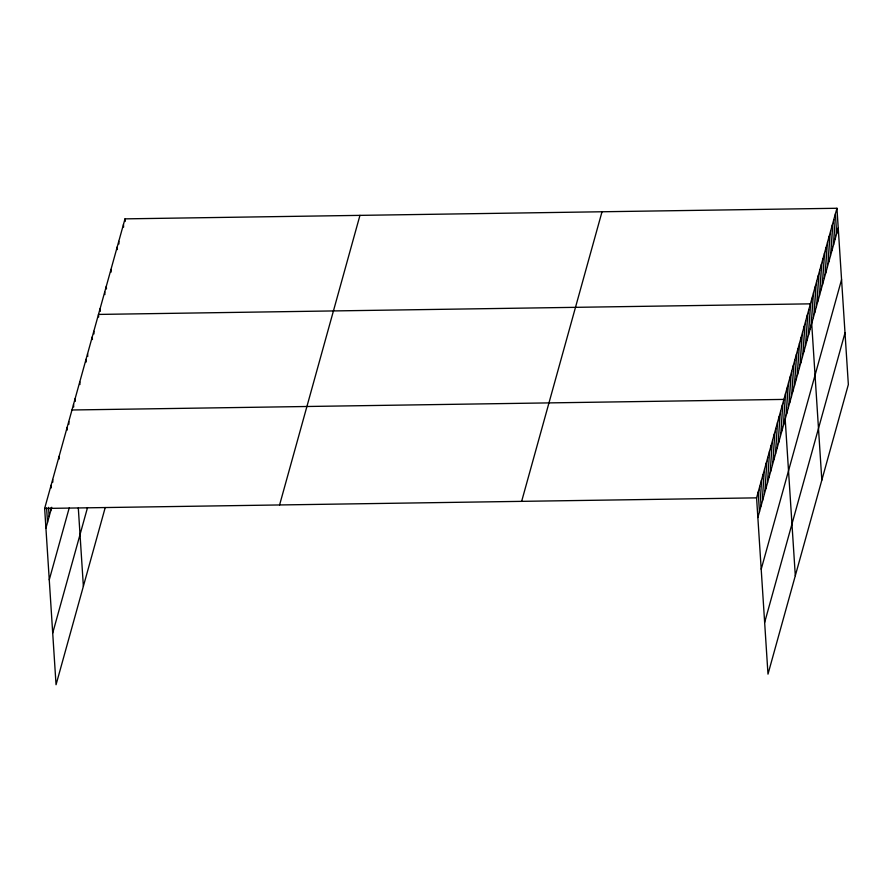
<?xml version="1.0" encoding="UTF-8"?>
<svg xmlns="http://www.w3.org/2000/svg" width="893" height="893" viewBox="0 0 893 893"><rect width="100%" height="100%" fill="white"/><g stroke="black" fill="none" stroke-linecap="round" stroke-linejoin="round"><path stroke-width="1.34" d="M105.218 507.57L56.047 684.73L44.65 508.452L125.009 218.863L836.953 208.27L848.35 384.548L767.991 674.137L756.583 497.859L836.953 208.27M45.923 528.131L51.705 507.28M49.26 579.814L69.196 507.994M52.709 633.048L87.514 507.604M279.587 504.958L359.957 215.369M521.646 501.353L602.016 211.775M757.856 517.538L838.226 227.961M761.204 569.221L841.563 279.632M764.642 622.454L845.012 332.877M71.976 409.987L783.909 399.405L795.306 575.672M44.65 508.452L756.583 497.859M835.39 213.896L836.663 233.575M833.828 219.522L835.1 239.201M832.276 225.136L833.549 244.827M830.713 230.762L831.986 250.442M829.15 236.377L830.423 256.068M827.588 242.003L828.86 261.682M826.036 247.629L827.309 267.308M824.473 253.244L825.746 272.923M822.911 258.87L824.183 278.549M821.348 264.484L822.62 284.175M819.796 270.11L821.069 289.79M818.234 275.736L819.506 295.416M816.671 281.351L817.943 301.03M815.108 286.977L816.381 306.656M813.545 292.591L814.829 312.282M811.994 298.217L813.266 317.897M821.828 480.11L810.431 303.843L98.498 314.425L98.665 317.048M808.868 309.458L810.141 329.137M807.305 315.084L808.578 334.763M805.754 320.699L807.026 340.389M804.191 326.325L805.464 346.004M802.628 331.95L803.901 351.63M801.066 337.565L802.338 357.245M799.514 343.191L800.787 362.871M797.951 348.806L799.224 368.496M796.389 354.432L797.661 374.111M794.826 360.058L796.098 379.737M793.274 365.672L794.547 385.352M791.711 371.298L792.984 390.978M790.149 376.913L791.421 396.604M788.586 382.539L789.859 402.218M787.034 388.154L788.307 407.844M785.472 393.78L786.744 413.459M782.301 405.199L783.574 424.878M780.694 410.981L781.967 430.672M779.087 416.774L780.359 436.454M777.479 422.568L778.752 442.247M775.872 428.361L777.144 448.04M774.264 434.154L775.537 453.834M772.657 439.948L773.93 459.627M771.05 445.741L772.322 465.42M769.442 451.523L770.715 471.214M767.835 457.316L769.107 476.996M766.227 463.11L767.5 482.789M764.62 468.903L765.893 488.583M763.013 474.696L764.285 494.376M761.405 480.49L762.678 500.169M759.798 486.272L761.07 505.963M758.19 492.065L759.463 511.756M125.009 218.863L125.187 221.486M123.457 224.489L123.625 227.112M118.769 241.356L118.948 243.979M117.217 246.97L117.385 249.593M110.978 269.463L111.145 272.086M106.289 286.318L106.468 288.941M104.738 291.944L104.905 294.567M100.049 308.811L100.228 311.434M93.81 331.292L93.988 333.915M92.258 336.918L92.425 339.541M87.57 353.773L87.748 356.407M86.018 359.399L86.186 362.022M79.778 381.88L79.946 384.515M75.09 398.747L75.269 401.37M73.539 404.373L73.706 406.996M78.305 507.972L83.373 586.266M68.761 421.574L68.928 424.197M67.154 427.367L67.321 429.991M59.117 456.323L59.284 458.946M52.687 479.496L52.854 482.12M51.08 485.29L51.247 487.913M50.577 508.139L50.745 510.763M48.546 507.369L49.137 516.556M46.592 507.905L47.53 522.338"/></g></svg>
